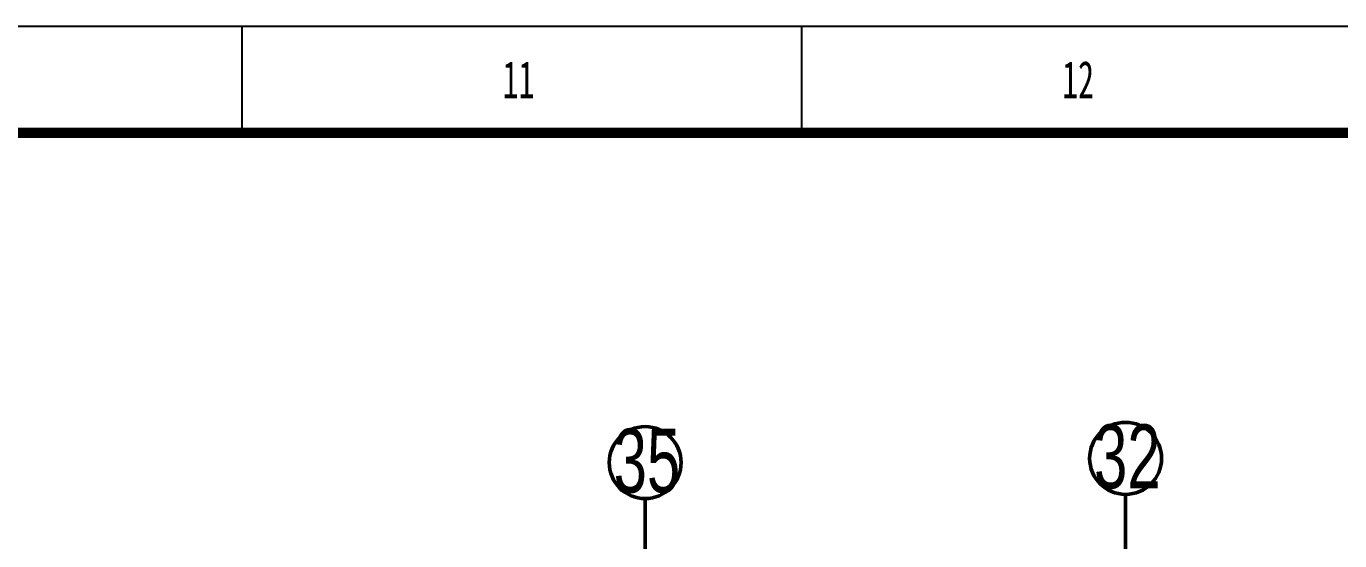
# Model space of a CAD drawing. Header units: millimetres. Extents: x -705761 to 1364679, y -410401 to 446404.
# Drawn here: x -512246 to -499900, y -83955 to -79126 of the extents above; entities that cross this region are included whole.
import ezdxf
from ezdxf.enums import TextEntityAlignment as Align

# ---------------------------------------------------------------- set-up
doc = ezdxf.new("R2010")
doc.units = ezdxf.units.MM
for name, color, linetype, lineweight in [('AXIS', 3, 'Continuous', 13), ('图框', 7, 'Continuous', 13), ('自动化文字', 255, 'Continuous', 35)]:
    doc.layers.add(name, color=color, linetype=linetype, lineweight=lineweight)
doc.layers.add('TK', color=7, linetype='Continuous')
doc.layers.add('模板-签名-公用', color=3, linetype='Continuous')
doc.styles.add('Style-仿宋_GB2312', font='')
doc.styles.add('宋体', font='', dxfattribs={"width": 0.7, "height": 2.5})
doc.styles.add('首钢设计院H5', font='ROS.shx', dxfattribs={"width": 0.7, "height": 5, "bigfont": 'HzTXT.shx'})
doc.styles.get('Style-仿宋_GB2312').set_extended_font_data('仿宋_GB2312')
doc.styles.get('宋体').set_extended_font_data('SimSun')

# ---------------------------------------------------------------- blocks, each defined once
blk = doc.blocks.new('BSIET_通用图框_A1+0.5_1')
at = {"layer": '图框', "color": 7, "lineweight": 25}
for p, q in [((-735.3, 594), (-735.3, 584)), ((-682.7, 594), (-682.7, 584))]:
    blk.add_line(p, q, dxfattribs=at)
at = {"layer": '图框', "color": 7, "lineweight": 25, "flags": 128}
for points in [[(-1261, 594), (0, 594), (0, 0), (-1261, 0), (-1261, 594)], [(-10, 584), (-1236, 584), (-1236, 10), (-10, 10), (-10, 584)]]:
    blk.add_lwpolyline(points, close=True, dxfattribs=at)
at = {"layer": '图框', "const_width": 1}
blk.add_lwpolyline([(-1236, 584), (-10, 584), (-10, 10), (-1236, 10)], close=True, dxfattribs=at)
at = {"layer": 'TK', "lineweight": 25, "style": '宋体', "width": 0.7, "flags": 3}
for tag, p in [('LZHQ_N会签10_T6_H6', (-1248.11, 94.08)), ('LZHQ_N会签9_T6_H6', (-1248.24, 86.08)), ('LZHQ_N会签8_T6_H6', (-1248.24, 78.08)), ('LZHQ_N会签7_T6_H6', (-1248.36, 70.08)), ('LZHQ_N会签6_T6_H6', (-1248.25, 62.08)), ('LZHQ_N会签5_T6_H6', (-1248.25, 54.08)), ('LZHQ_N会签4_T6_H6', (-1248.25, 46.08)), ('LZHQ_N会签3_T6_H6', (-1248.25, 38.08)), ('LZHQ_N会签2_T6_H6', (-1248.25, 30.08)), ('LZHQ_N会签1_T6_H6', (-1248.25, 22.08))]:
    blk.add_attdef(tag, text='', height=2.5, dxfattribs=at).set_placement(p, align=Align.MIDDLE)
at = {"layer": '图框', "color": 7, "lineweight": 25, "style": 'Style-仿宋_GB2312', "width": 0.628572}
for s, p in [('11', (-709.3, 589)), ('12', (-656.7, 589))]:
    blk.add_text(s, height=3.5, dxfattribs=at).set_placement(p, align=Align.MIDDLE_CENTER)
at = {"layer": '模板-签名-公用', "lineweight": 25, "style": '宋体', "width": 0.7}
blk.add_attdef('LZTQINS', text='', height=2, dxfattribs=at).set_placement((-10, 10), align=Align.MIDDLE)
at = {"layer": '模板-签名-公用', "lineweight": 25, "style": '宋体', "width": 0.7, "flags": 3}
blk.add_attdef('LZFRAME', (-45.91, 7.06), '', height=3, dxfattribs=at)

msp = doc.modelspace()

# ---------------------------------------------------------------- linework, layer by layer
at = {"layer": 'AXIS', "color": 4, "lineweight": 50}
msp.add_line((-501913.15, -87219.74), (-501913.15, -83520.19), dxfattribs=at)
at = {"layer": '自动化文字', "color": 60, "lineweight": 50}
msp.add_line((-506428.74, -90396.84), (-506428.74, -83560.23), dxfattribs=at)
msp.add_circle((-506428.74, -83222.31), 337.92, dxfattribs=at)
at = {"layer": '自动化文字', "color": 4, "lineweight": 50}
msp.add_circle((-501913.15, -83182.27), 337.92, dxfattribs=at)

# ---------------------------------------------------------------- block references
at = {"layer": '图框', "xscale": 100, "yscale": 100, "zscale": 100}
msp.add_blockref('BSIET_通用图框_A1+0.5_1', (-436689.82, -138526.46), dxfattribs=at)

# ---------------------------------------------------------------- texts
at = {"layer": '自动化文字', "color": 60, "lineweight": 50, "style": '首钢设计院H5', "width": 0.7}
msp.add_text('35', height=600, dxfattribs=at).set_placement((-506724.67, -83503.93))
at = {"layer": '自动化文字', "color": 4, "lineweight": 50, "style": '首钢设计院H5', "width": 0.7}
msp.add_text('32', height=600, dxfattribs=at).set_placement((-502209.08, -83463.89))

doc.saveas('drawing.dxf')
